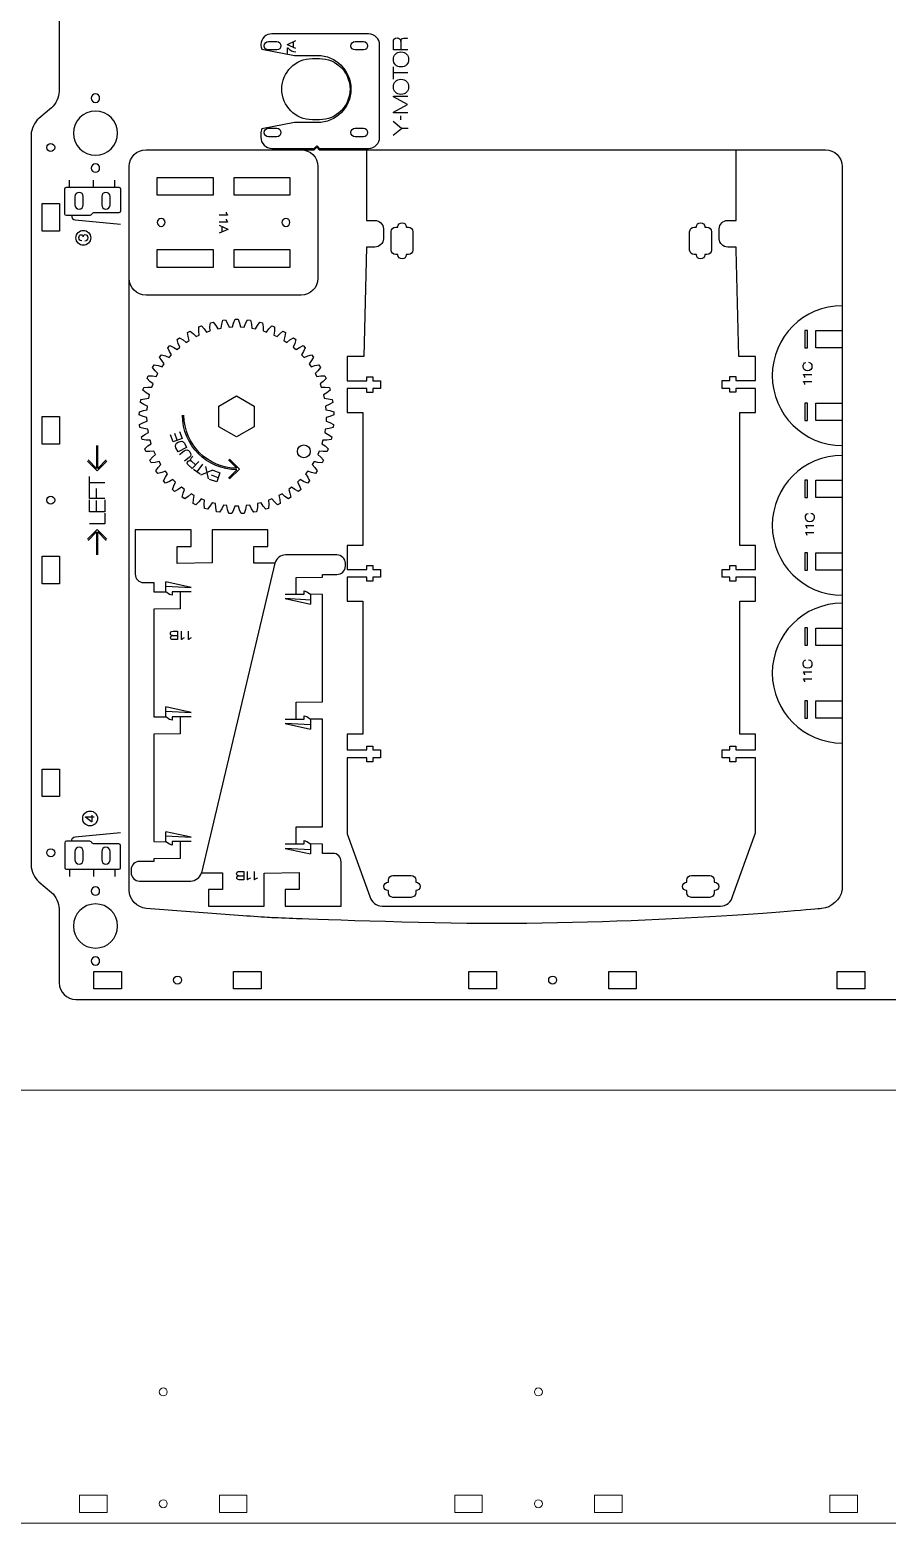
# Model space of a CAD drawing. Header units: millimetres. Extents: x 28 to 1172, y 29 to 868.
# Drawn here: x 400.8 to 646.1, y 29.5 to 456.6 of the extents above; entities that cross this region are included whole.
import ezdxf

# ---------------------------------------------------------------- set-up
doc = ezdxf.new("R2010")
doc.units = ezdxf.units.MM
doc.layers.add('Layer_1', color=7, linetype='CONTINUOUS', true_color=0xffffff)
doc.layers.add('New Right hand side', color=1, linetype='CONTINUOUS', lineweight=0, true_color=0xff0000)

msp = doc.modelspace()

# ---------------------------------------------------------------- linework, layer by layer
at = {"layer": 'Layer_1', "color": 1, "true_color": 0xff0000}
for points in [[(409.2, 460.16), (409.2, 439), (409.2, 439)], [(469.08, 453.28), (471.48, 453.28), (471.48, 453.28)], [(493.88, 453.28), (496.28, 453.28), (496.28, 453.28)], [(471.48, 450.88), (469.08, 450.88)], [(496.28, 450.88), (493.88, 450.88)], [(481.68, 448.44), (483.68, 448.44), (483.68, 448.44)], [(420.8, 437.1), (420.8, 437.1)], [(407.04, 434.36), (403.36, 431.28)], [(469.08, 428.48), (471.48, 428.48), (471.48, 428.48)], [(483.68, 430.92), (481.68, 430.92)], [(493.88, 428.48), (496.28, 428.48), (496.28, 428.48)], [(401.2, 426.64), (401.2, 217.6)], [(406.81, 424.13), (406.81, 424.13)], [(425.92, 427.1), (425.92, 427.1)], [(471.48, 426.08), (469.08, 426.08)], [(482.21, 422.36), (482.91, 423.07), (483.62, 422.36)], [(496.28, 426.08), (493.88, 426.08)], [(434.06, 422.36), (482.21, 422.36)], [(483.62, 422.36), (628.46, 422.36)], [(497.17, 422.38), (497.17, 402.11), (499.57, 402.11)], [(600.5, 402.11), (602.91, 402.11), (602.91, 422.38)], [(420.8, 417.1), (420.8, 417.1)], [(429.26, 210.52), (429.26, 417.56)], [(437.26, 409.32), (437.26, 414.44), (453.26, 414.44), (453.26, 409.32), (437.26, 409.32), (437.26, 409.32)], [(459.25, 409.32), (459.25, 414.44), (475.25, 414.44), (475.25, 409.32), (459.25, 409.32), (459.25, 409.32)], [(483.25, 417.56), (483.25, 385.57)], [(633.26, 417.56), (633.26, 210.52), (633.21, 210.46)], [(404.34, 399.05), (404.34, 406.93), (409.29, 406.93), (409.29, 399.05), (404.34, 399.05)], [(413.72, 408.95), (413.72, 406.55)], [(416.12, 406.55), (416.12, 408.95), (416.12, 408.95)], [(421.4, 408.95), (421.4, 406.55)], [(423.8, 406.55), (423.8, 408.95), (423.8, 408.95)], [(438.4, 402.7), (438.4, 402.7)], [(474.11, 402.7), (474.11, 402.7)], [(501.97, 399.71), (501.97, 396.91)], [(504.2, 393.65), (504.2, 398.91)], [(505.5, 400.2), (506.09, 400.2), (506.12, 400.27)], [(508.52, 400.27), (508.56, 400.2), (509.15, 400.2)], [(510.44, 398.91), (510.44, 393.65)], [(589.62, 393.66), (589.62, 398.91)], [(590.92, 400.21), (591.51, 400.21), (591.54, 400.27)], [(593.94, 400.27), (593.98, 400.21), (593.98, 400.21)], [(593.98, 400.21), (594.57, 400.21)], [(595.86, 398.91), (595.86, 393.66)], [(598.1, 396.91), (598.1, 399.71)], [(437.26, 388.69), (437.26, 393.81), (453.26, 393.81), (453.26, 388.69), (437.26, 388.69), (437.26, 388.69)], [(459.25, 388.69), (459.25, 393.81), (475.25, 393.81), (475.25, 388.69), (459.25, 388.69), (459.25, 388.69)], [(499.57, 394.51), (497.17, 394.51), (496.37, 363.19), (491.65, 363.19), (491.65, 356.29), (497.22, 356.29), (497.22, 357.41), (498.98, 357.41), (498.98, 356.29), (501.17, 356.29), (501.17, 354.05), (498.98, 354.05), (498.98, 352.93), (497.22, 352.93), (497.22, 354.05), (491.65, 354.05), (491.65, 347.19), (496.13, 347.19), (496.13, 309.18), (491.65, 309.18), (491.65, 302.3), (497.22, 302.3), (497.22, 303.42), (498.98, 303.42), (498.98, 302.3), (501.17, 302.3), (501.17, 300.06), (498.98, 300.06), (498.98, 298.94), (497.22, 298.94), (497.22, 300.06), (491.65, 300.06), (491.65, 293.18), (496.13, 293.18), (496.13, 255.17), (491.65, 255.17), (491.65, 250.67), (497.22, 250.67), (497.22, 251.79), (498.98, 251.79), (498.98, 250.67), (501.17, 250.67), (501.17, 248.43), (498.98, 248.43), (498.98, 247.31), (497.22, 247.31), (497.22, 248.43), (491.65, 248.43), (491.65, 226.63), (498.15, 208.72)], [(601.92, 208.72), (608.43, 226.94), (608.43, 248.43), (602.86, 248.43), (602.86, 247.31), (601.1, 247.31), (601.1, 248.43), (598.9, 248.43), (598.9, 250.67), (601.1, 250.67), (601.1, 251.79), (602.86, 251.79), (602.86, 250.67), (608.43, 250.67), (608.43, 255.17), (603.95, 255.17), (603.95, 293.18), (608.43, 293.18), (608.43, 300.06), (602.86, 300.06), (602.86, 298.94), (601.1, 298.94), (601.1, 300.06), (598.9, 300.06), (598.9, 302.3), (601.1, 302.3), (601.1, 303.42), (602.86, 303.42), (602.86, 302.3), (608.43, 302.3), (608.43, 309.18), (603.95, 309.18), (603.95, 347.19), (608.43, 347.19), (608.43, 354.08), (602.86, 354.08), (602.86, 352.96), (601.1, 352.96), (601.1, 354.08), (598.9, 354.08), (598.9, 356.32), (601.1, 356.32), (601.1, 357.44), (602.86, 357.44), (602.86, 356.32), (608.43, 356.32), (608.43, 363.19), (603.71, 363.19), (602.91, 393.71), (602.91, 394.51), (600.5, 394.51)], [(506.09, 392.36), (505.5, 392.36)], [(506.12, 392.3), (506.09, 392.36), (506.09, 392.36)], [(509.15, 392.36), (508.56, 392.36), (508.52, 392.3)], [(591.54, 392.3), (591.51, 392.37), (590.92, 392.37)], [(594.57, 392.37), (593.98, 392.37), (593.94, 392.3)], [(478.45, 380.77), (434.06, 380.77)], [(464.37, 371.29), (465.37, 371.1), (465.92, 372.1), (466.62, 373.05), (467.44, 372.84), (467.58, 371.66), (467.56, 370.52), (468.53, 370.2), (469.2, 371.12), (470.02, 371.98), (470.8, 371.66), (470.79, 370.48), (470.63, 369.35), (471.55, 368.91), (472.34, 369.73), (473.25, 370.48), (473.99, 370.07), (473.83, 368.89), (473.53, 367.8), (474.38, 367.24), (475.26, 367.96), (476.27, 368.58), (476.95, 368.08), (476.64, 366.93), (476.2, 365.89), (476.98, 365.22), (477.94, 365.82), (479.02, 366.31), (479.63, 365.72), (479.17, 364.63), (478.6, 363.65), (479.29, 362.89), (480.33, 363.36), (481.46, 363.71), (481.98, 363.05), (481.39, 362.02), (480.7, 361.12), (481.29, 360.28), (482.37, 360.62), (483.54, 360.82), (483.98, 360.09), (483.26, 359.15), (482.46, 358.35), (482.94, 357.44), (484.06, 357.63), (485.24, 357.68), (485.58, 356.91), (484.75, 356.07), (483.85, 355.37), (484.21, 354.41), (485.34, 354.46), (486.52, 354.36), (486.76, 353.54), (485.83, 352.82), (484.85, 352.24), (485.08, 351.24), (486.21, 351.14), (487.37, 350.89), (487.5, 350.06), (486.48, 349.45), (485.44, 349), (485.54, 347.99), (486.65, 347.75), (487.76, 347.35), (487.79, 346.5), (486.7, 346.04), (485.61, 345.72), (485.58, 344.7), (486.65, 344.32), (487.7, 343.78), (487.62, 342.94), (486.48, 342.62), (485.36, 342.45), (485.2, 341.44), (486.21, 340.92), (487.19, 340.26), (487, 339.43), (485.83, 339.25), (484.69, 339.23), (484.4, 338.25), (485.34, 337.61), (486.22, 336.82), (485.93, 336.03), (484.75, 336), (483.62, 336.13), (483.21, 335.19), (484.06, 334.44), (484.83, 333.54), (484.44, 332.79), (483.26, 332.92), (482.16, 333.18), (481.63, 332.31), (482.37, 331.45), (483.03, 330.47), (482.55, 329.77), (481.39, 330.05), (480.33, 330.45), (479.69, 329.65), (480.33, 328.71), (480.85, 327.64), (480.28, 327.02), (479.17, 327.44), (478.17, 327.98), (477.44, 327.26), (477.94, 326.25), (478.33, 325.13), (477.68, 324.58), (476.64, 325.14), (475.71, 325.8), (474.89, 325.18), (475.26, 324.11), (475.5, 322.95), (474.79, 322.49), (473.83, 323.18), (473, 323.95), (472.11, 323.45), (472.34, 322.33), (472.42, 321.15), (471.66, 320.79), (470.79, 321.59), (470.07, 322.47), (469.12, 322.08), (469.2, 320.95), (469.14, 319.77), (468.34, 319.5), (467.58, 320.41), (466.97, 321.37), (465.98, 321.11), (465.92, 319.97), (465.7, 318.81), (464.87, 318.65), (464.24, 319.65), (463.76, 320.68), (462.74, 320.54), (462.54, 319.43), (462.18, 318.3), (461.33, 318.25), (460.83, 319.32), (460.48, 320.4), (459.46, 320.4), (459.11, 319.32), (458.61, 318.25), (457.77, 318.3), (457.4, 319.43), (457.2, 320.54), (456.19, 320.68), (455.71, 319.65), (455.07, 318.65), (454.24, 318.81), (454.02, 319.97), (453.96, 321.11), (452.97, 321.37), (452.37, 320.41), (451.61, 319.5), (450.8, 319.77), (450.74, 320.95), (450.83, 322.08), (449.88, 322.47), (449.15, 321.59), (448.28, 320.79), (447.52, 321.15), (447.61, 322.33), (447.84, 323.45), (446.95, 323.95), (446.11, 323.18), (445.15, 322.49), (444.44, 322.95), (444.68, 324.11), (445.05, 325.18), (444.23, 325.8), (443.3, 325.14), (442.26, 324.58), (441.62, 325.13), (442, 326.25), (442.5, 327.26), (441.77, 327.98), (440.77, 327.44), (439.66, 327.02), (439.09, 327.64), (439.62, 328.71), (440.25, 329.65), (439.61, 330.45), (438.55, 330.05), (437.4, 329.77), (436.91, 330.47), (437.57, 331.45), (438.31, 332.31), (437.78, 333.18), (436.68, 332.92), (435.5, 332.79), (435.11, 333.54), (435.89, 334.44), (436.74, 335.19), (436.32, 336.13), (435.19, 336), (434.01, 336.03), (433.72, 336.82), (434.6, 337.61), (435.54, 338.25), (435.25, 339.23), (434.11, 339.25), (432.94, 339.43), (432.76, 340.26), (433.73, 340.92), (434.75, 341.44), (434.58, 342.45), (433.46, 342.62), (432.32, 342.94), (432.24, 343.78), (433.3, 344.32), (434.37, 344.7), (434.33, 345.72), (433.24, 346.04), (432.15, 346.5), (432.18, 347.35), (433.3, 347.75), (434.41, 347.99), (434.5, 349), (433.46, 349.45), (432.44, 350.06), (432.58, 350.89), (433.73, 351.14), (434.86, 351.24), (435.09, 352.24), (434.11, 352.82), (433.18, 353.54), (433.42, 354.36), (434.6, 354.46), (435.74, 354.41), (436.09, 355.37), (435.19, 356.07), (434.36, 356.91), (434.7, 357.68), (435.89, 357.63), (437.01, 357.44), (437.48, 358.35), (436.68, 359.15), (435.96, 360.09), (436.4, 360.82), (437.57, 360.62), (438.65, 360.28), (439.24, 361.12), (438.55, 362.02), (437.96, 363.05), (438.48, 363.71), (439.62, 363.36), (440.65, 362.89), (441.34, 363.65), (440.77, 364.63), (440.31, 365.72), (440.92, 366.31), (442, 365.82), (442.96, 365.22), (443.74, 365.89), (443.3, 366.93), (442.99, 368.08), (443.67, 368.58), (444.68, 367.96), (445.56, 367.24), (446.42, 367.8), (446.11, 368.89), (445.95, 370.07), (446.69, 370.48), (447.61, 369.73), (448.39, 368.91), (449.31, 369.35), (449.15, 370.48), (449.14, 371.66), (449.92, 371.98), (450.74, 371.12), (451.41, 370.2), (452.38, 370.52), (452.37, 371.66), (452.51, 372.84), (453.32, 373.05), (454.02, 372.1), (454.57, 371.1), (455.57, 371.29), (455.71, 372.42), (456, 373.57), (456.83, 373.68), (457.4, 372.64), (457.82, 371.58), (458.84, 371.65), (459.11, 372.75), (459.55, 373.85), (460.39, 373.85), (460.83, 372.75), (461.1, 371.65), (462.12, 371.58), (462.54, 372.64), (463.11, 373.68), (463.95, 373.57), (464.24, 372.42), (464.37, 371.29)], [(623.36, 365.68), (623.36, 370.64), (622.56, 370.64), (622.56, 365.68), (623.36, 365.68), (623.36, 365.68)], [(633.27, 365.66), (625.76, 365.66), (625.76, 370.62), (633.27, 370.62)], [(465.05, 343.12), (459.97, 340.18), (454.89, 343.12), (454.89, 348.98), (459.97, 351.91), (465.05, 348.98), (465.05, 343.12), (465.05, 343.12)], [(404.33, 338.17), (404.33, 346.05), (409.29, 346.05), (409.29, 338.17), (404.33, 338.17), (404.33, 338.17)], [(623.36, 344.86), (623.36, 349.82), (622.56, 349.82), (622.56, 344.86), (623.36, 344.86), (623.36, 344.86)], [(633.27, 344.86), (625.76, 344.86), (625.76, 349.82), (633.27, 349.82)], [(479.22, 337.91), (479.22, 337.91)], [(623.36, 322.87), (623.36, 327.83), (622.56, 327.83), (622.56, 322.87), (623.36, 322.87), (623.36, 322.87)], [(633.27, 322.85), (625.76, 322.85), (625.76, 327.81), (633.27, 327.81)], [(406.81, 323.25), (406.81, 323.25)], [(470.95, 304.13), (464.96, 304.13), (464.96, 308.85), (468.96, 308.85), (468.96, 313.65), (452.96, 313.65), (452.96, 304.21), (442.97, 303.97), (442.97, 308.85), (446.97, 308.85), (446.97, 313.65), (430.97, 313.65), (430.97, 300.93)], [(404.33, 298.17), (404.33, 306.05), (409.29, 306.05), (409.29, 298.17), (404.33, 298.17), (404.33, 298.17)], [(470.95, 304.13), (449.92, 215.49), (455.91, 215.49), (455.91, 210.77), (451.91, 210.77), (451.91, 205.97), (467.91, 205.97), (467.91, 215.41), (477.9, 215.65), (477.9, 210.77), (473.9, 210.77), (473.9, 205.97), (489.9, 205.97), (489.9, 218.69)], [(476.78, 306.45), (473.99, 306.45)], [(482.14, 306.45), (481.58, 306.45)], [(488.7, 306.45), (488.14, 306.45)], [(491.1, 303.25), (491.1, 304.05)], [(623.36, 302.05), (623.36, 307.01), (622.56, 307.01), (622.56, 302.05), (623.36, 302.05), (623.36, 302.05)], [(633.27, 302.05), (625.76, 302.05), (625.76, 307.01), (633.27, 307.01)], [(477.03, 295.22), (477.03, 300.02), (484.54, 300.1), (484.54, 300.85), (488.7, 300.85)], [(433.37, 298.53), (436.34, 298.53), (436.34, 295.88), (439.77, 295.85)], [(443.85, 295.8), (443.85, 291), (436.34, 290.92), (436.34, 260.18), (439.77, 260.13)], [(439.77, 297.5), (439.77, 298.71)], [(447, 295.85), (441.53, 295.85), (441.53, 294.89), (440.82, 295.12), (439.77, 295.85), (439.77, 297.5), (447, 297.1), (439.77, 298.71)], [(473.88, 295.2), (479.35, 295.2), (479.35, 296.16), (480.06, 295.93), (481.11, 295.2), (481.11, 293.55), (473.88, 293.95), (481.11, 292.34)], [(477.03, 259.52), (477.03, 264.32), (484.54, 264.4), (484.54, 295.14), (481.11, 295.2)], [(481.11, 293.55), (481.11, 292.34)], [(623.36, 280.59), (623.36, 285.55), (622.56, 285.55), (622.56, 280.59), (623.36, 280.59), (623.36, 280.59)], [(633.27, 280.56), (625.76, 280.56), (625.76, 285.52), (633.27, 285.52)], [(439.77, 261.77), (439.77, 262.98)], [(447, 260.13), (441.53, 260.13), (441.53, 259.17), (440.82, 259.39), (439.77, 260.13), (439.77, 261.77), (447, 261.37), (439.77, 262.98)], [(623.36, 259.76), (623.36, 264.72), (622.56, 264.72), (622.56, 259.76), (623.36, 259.76), (623.36, 259.76)], [(633.27, 259.76), (625.76, 259.76), (625.76, 264.72), (633.27, 264.72)], [(443.85, 260.1), (443.85, 255.3), (436.34, 255.22), (436.34, 224.48), (439.77, 224.42)], [(473.88, 259.5), (479.35, 259.5), (479.35, 260.46), (480.06, 260.23), (481.11, 259.5), (481.11, 257.85), (473.88, 258.25), (481.11, 256.64)], [(477.03, 223.83), (477.03, 228.63), (484.54, 228.71), (484.54, 259.44), (481.11, 259.5)], [(481.11, 257.85), (481.11, 256.64)], [(404.34, 237.31), (404.34, 245.19), (409.29, 245.19), (409.29, 237.31), (404.34, 237.31)], [(439.77, 226.07), (439.77, 227.28)], [(447, 224.43), (441.53, 224.43), (441.53, 223.46), (440.82, 223.69), (439.77, 224.42), (439.77, 226.07), (447, 225.67), (439.77, 227.28)], [(406.82, 222.39), (406.82, 222.39)], [(443.85, 224.41), (443.85, 219.6), (436.34, 219.52), (436.34, 218.77), (432.17, 218.77)], [(473.88, 223.77), (479.35, 223.77), (479.35, 224.73), (480.06, 224.5), (481.11, 223.77), (481.11, 222.12), (473.88, 222.52), (481.11, 220.91)], [(487.5, 221.09), (484.54, 221.09), (484.54, 223.75), (481.11, 223.77)], [(481.11, 222.12), (481.11, 220.91)], [(413.72, 221.61), (413.72, 219.21)], [(416.12, 219.21), (416.12, 221.61), (416.12, 221.61)], [(421.4, 221.61), (421.4, 219.21)], [(423.8, 219.21), (423.8, 221.61), (423.8, 221.61)], [(429.77, 216.37), (429.77, 215.57)], [(504.7, 214.74), (509.95, 214.74)], [(590.12, 214.74), (595.37, 214.74)], [(403.36, 212.97), (407.04, 209.89)], [(420.8, 210.3), (420.8, 210.3)], [(432.17, 213.17), (432.74, 213.17)], [(438.74, 213.17), (439.3, 213.17)], [(444.1, 213.17), (446.89, 213.17)], [(503.34, 212.82), (503.41, 212.86), (503.41, 213.45)], [(503.41, 209.8), (503.41, 210.39), (503.34, 210.42)], [(511.25, 213.45), (511.25, 212.86), (511.31, 212.82)], [(511.31, 210.42), (511.25, 210.39), (511.25, 210.39)], [(511.25, 210.39), (511.25, 209.8)], [(588.76, 212.82), (588.83, 212.86), (588.83, 213.45)], [(588.83, 209.8), (588.83, 210.39), (588.76, 210.42)], [(596.67, 213.45), (596.67, 212.86), (596.73, 212.82)], [(596.73, 210.42), (596.67, 210.39), (596.67, 210.39)], [(596.67, 210.39), (596.67, 209.8)], [(409.2, 205.25), (409.2, 184.09)], [(461.74, 203.24), (434.14, 205.29)], [(501.59, 205.97), (598.49, 205.97)], [(509.95, 208.5), (504.7, 208.5)], [(595.37, 208.5), (590.12, 208.5)], [(425.92, 200.3), (425.92, 200.3)], [(420.8, 190.3), (420.8, 190.3)], [(419.14, 182.35), (419.14, 187.31), (427.02, 187.31), (427.02, 182.35), (419.14, 182.35), (419.14, 182.35)], [(443.08, 185.97), (443.08, 185.97)], [(459.14, 182.35), (459.14, 187.31), (467.02, 187.31), (467.02, 182.35), (459.14, 182.35), (459.14, 182.35)], [(526.48, 182.35), (526.48, 187.31), (534.36, 187.31), (534.36, 182.35), (526.48, 182.35), (526.48, 182.35)], [(550.42, 185.97), (550.42, 185.97)], [(566.48, 182.35), (566.48, 187.31), (574.36, 187.31), (574.36, 182.35), (566.48, 182.35), (566.48, 182.35)], [(631.86, 182.35), (631.86, 187.31), (639.74, 187.31), (639.74, 182.35), (631.86, 182.35), (631.86, 182.35)], [(414, 179.29), (706.82, 179.29)]]:
    msp.add_lwpolyline(points, dxfattribs=at)
at = {"layer": 'Layer_1', "color": 5, "true_color": 0x0000ff}
for points in [[(497.7, 455.51), (470.1, 455.51)], [(476.94, 451.28), (474.53, 452.39), (474.53, 452.48), (476.94, 453.59)], [(476.14, 453.22), (476.14, 451.64)], [(509.02, 450.88), (504.85, 450.88), (504.85, 453.17)], [(506.98, 453.33), (506.99, 453.33)], [(506.99, 453.33), (507, 450.88)], [(467.23, 451.1), (476.53, 449.31), (483.1, 449.31)], [(474.52, 449.85), (474.52, 451.53), (474.6, 451.53)], [(500.9, 425.91), (500.9, 452.31)], [(504.85, 448.18), (504.85, 448.18)], [(504.85, 442.49), (504.85, 446.09)], [(509.02, 444.3), (504.85, 444.3)], [(504.85, 440.33), (504.85, 440.33)], [(509.02, 432.89), (504.85, 432.89), (504.85, 433.08), (508.9, 435.27), (508.9, 435.28), (504.85, 437.46), (504.85, 437.65), (509.02, 437.65)], [(507.02, 430.92), (507.02, 432.04)], [(483.1, 430.11), (476.52, 430.11), (467.23, 428.33)], [(504.75, 426.51), (507.14, 428.45), (504.75, 430.39)], [(509.11, 428.45), (507.14, 428.45)], [(466.9, 426.92), (466.9, 425.91)], [(470.1, 422.71), (482.21, 422.71), (482.91, 423.42), (483.62, 422.71), (497.7, 422.71), (497.7, 422.71)], [(410.83, 403.98), (410.83, 411.14)], [(411.28, 411.6), (426.32, 411.6)], [(412.19, 411.6), (412.19, 413.68)], [(419.03, 411.6), (419.03, 413.68)], [(425.17, 411.6), (425.17, 413.68)], [(426.77, 411.14), (426.77, 404.77), (426.77, 404.77)], [(417.82, 403.53), (411.28, 403.53)], [(413.82, 402.31), (426.77, 401.09)], [(418.56, 403.94), (418.53, 403.9)], [(426.32, 404.32), (419.27, 404.32)], [(457.4, 403.75), (457.4, 403.67), (455.02, 403.67)], [(457.4, 401.75), (457.4, 401.67), (455.02, 401.67)], [(416.04, 397.45), (416.05, 397.45)], [(416.12, 399.27), (416.12, 399.27)], [(455.04, 400.77), (457.46, 399.66), (457.46, 399.57), (455.04, 398.46)], [(455.84, 398.83), (455.84, 400.41)], [(622.17, 357.98), (622.17, 358.06), (624.55, 358.06)], [(622.17, 355.98), (622.17, 356.06), (624.55, 356.06)], [(443.66, 341.77), (444.4, 339.75), (441.82, 338.81), (441.09, 340.81)], [(419.88, 337.75), (419.88, 331.21), (417.48, 333.61)], [(422.68, 333.6), (420.28, 331.21), (420.28, 337.75)], [(443.02, 339.25), (442.32, 341.17)], [(445.04, 338.38), (445.68, 337.2), (443.27, 335.89), (443.27, 335.89)], [(422.87, 333.3), (420.08, 330.52), (417.3, 333.3)], [(443.27, 335.89), (442.63, 337.07)], [(443.61, 335.17), (444.99, 336.23)], [(446.44, 334.34), (445.06, 333.28)], [(447.04, 333.27), (447.05, 333.27), (448.23, 332.19)], [(457.69, 333.62), (460.08, 331.22)], [(457.99, 333.81), (460.77, 331.02), (457.99, 328.24)], [(417.91, 325.16), (417.91, 328.92)], [(449.13, 333.17), (447.28, 331.15), (446.17, 332.17)], [(449.57, 329.5), (447.66, 330.9)], [(450.23, 332.41), (448.61, 330.2)], [(449.75, 329.32), (451.48, 330.02)], [(451.05, 331.73), (451.48, 330.02)], [(453.17, 330.65), (451.48, 330.02), (451.89, 328.23)], [(453.18, 330.65), (455.2, 329.92), (454.28, 327.34), (452.27, 328.06)], [(454.71, 328.54), (452.79, 329.23)], [(457.68, 328.42), (460.08, 330.82)], [(422.26, 327.05), (417.91, 327.05)], [(422.26, 322.58), (417.91, 322.58), (417.91, 325.64)], [(419.93, 322.58), (419.93, 325.46)], [(422.26, 322.2), (422.26, 318.77), (417.91, 318.77), (417.91, 322.16)], [(419.93, 318.77), (419.93, 322.02)], [(422.26, 318.35), (422.26, 315.3), (417.91, 315.3)], [(417.3, 310.91), (420.08, 313.7), (422.87, 310.91)], [(417.49, 310.62), (419.88, 313.01), (419.88, 306.47)], [(420.28, 306.47), (420.28, 313.01), (422.68, 310.61)], [(622.82, 314.79), (622.82, 314.87), (625.2, 314.87)], [(622.82, 312.79), (622.82, 312.87), (625.2, 312.87)], [(441.64, 283.38), (443.07, 283.38)], [(441.64, 283.38), (441.64, 283.38)], [(443.07, 282.23), (441.76, 282.23)], [(441.84, 284.65), (443.07, 284.65), (443.07, 282.23), (443.07, 282.23)], [(444.27, 282.25), (444.18, 282.25), (444.18, 284.63)], [(446.27, 282.25), (446.18, 282.25), (446.18, 284.63)], [(622.17, 272.88), (622.17, 272.97), (624.55, 272.97)], [(622.17, 270.88), (622.17, 270.97), (624.55, 270.97)], [(418.55, 231.52), (418.55, 230.11), (418.46, 230.11), (416.79, 231.43), (416.79, 231.52), (418.55, 231.52)], [(418.07, 233.18), (418.07, 233.18)], [(418.55, 232.01), (418.55, 231.52), (419.18, 231.52)], [(413.82, 225.8), (426.77, 227.03)], [(410.83, 224.13), (410.83, 216.97)], [(417.82, 224.58), (411.28, 224.58)], [(418.56, 224.17), (418.53, 224.21)], [(426.32, 223.8), (419.27, 223.8)], [(426.77, 216.97), (426.77, 223.34), (426.77, 223.34)], [(411.28, 216.52), (426.32, 216.52)], [(412.19, 216.52), (412.19, 214.43)], [(419.03, 216.52), (419.03, 214.43)], [(425.17, 216.52), (425.17, 214.43)], [(460.58, 214.68), (462.01, 214.67)], [(460.58, 214.67), (460.58, 214.68)], [(460.78, 215.94), (462.01, 215.94), (462.01, 213.53), (462.01, 213.53)], [(463.2, 213.54), (463.12, 213.54), (463.12, 215.93)], [(465.21, 213.54), (465.12, 213.54), (465.12, 215.93)], [(462.01, 213.53), (460.7, 213.53)]]:
    msp.add_lwpolyline(points, dxfattribs=at)
for points in [[(470.1, 455.51), (468.37, 455.51), (466.96, 454.14), (466.9, 452.42)], [(500.9, 452.31), (500.9, 454.08), (499.47, 455.51), (497.7, 455.51)], [(504.85, 453.17), (504.85, 454.01), (505.24, 454.33), (505.98, 454.33)], [(505.98, 454.33), (506.38, 454.33), (506.94, 454.06), (506.98, 453.33)], [(506.99, 453.33), (506.99, 453.97), (507.29, 454.25), (507.86, 454.25)], [(507.86, 454.25), (508.02, 454.25), (508.85, 454.26), (509.02, 454.34)], [(466.9, 452.42), (466.92, 451.94), (467.03, 451.5), (467.23, 451.1)], [(474.6, 451.53), (475.29, 450.76), (476.08, 450.39), (476.9, 450.36)], [(483.1, 449.31), (488.4, 449.31), (492.7, 445.01), (492.7, 439.71)], [(504.85, 448.18), (504.85, 449.37), (505.65, 450.34), (507.02, 450.34)], [(507.02, 450.34), (508.4, 450.34), (509.2, 449.37), (509.2, 448.18)], [(507.02, 446.02), (505.65, 446.02), (504.85, 446.99), (504.85, 448.18)], [(509.2, 448.18), (509.2, 446.99), (508.4, 446.02), (507.02, 446.02)], [(504.85, 440.33), (504.85, 441.52), (505.65, 442.49), (507.02, 442.49)], [(507.02, 438.17), (505.65, 438.17), (504.85, 439.14), (504.85, 440.33)], [(507.02, 442.49), (508.4, 442.49), (509.2, 441.52), (509.2, 440.33)], [(509.2, 440.33), (509.2, 439.14), (508.4, 438.17), (507.02, 438.17)], [(492.7, 439.71), (492.7, 434.41), (488.4, 430.11), (483.1, 430.11)], [(467.23, 428.33), (467.02, 427.9), (466.9, 427.42), (466.9, 426.92)], [(466.9, 425.91), (466.9, 424.14), (468.33, 422.71), (470.1, 422.71)], [(497.7, 422.71), (499.47, 422.71), (500.9, 424.15), (500.9, 425.91)], [(410.83, 411.14), (410.83, 411.39), (411.03, 411.6), (411.28, 411.6)], [(426.32, 411.6), (426.57, 411.6), (426.77, 411.39), (426.77, 411.14)], [(411.28, 403.53), (411.03, 403.53), (410.83, 403.73), (410.83, 403.98)], [(412.79, 403.5), (412.73, 402.87), (413.19, 402.37), (413.82, 402.31)], [(418.53, 403.9), (418.39, 403.7), (418.07, 403.53), (417.82, 403.53)], [(419.27, 404.32), (419.02, 404.32), (418.7, 404.15), (418.56, 403.94)], [(426.77, 404.77), (426.77, 404.52), (426.57, 404.32), (426.32, 404.32)], [(456.95, 404.5), (457.04, 404.14), (457.24, 403.89), (457.4, 403.75)], [(456.95, 402.5), (457.04, 402.14), (457.24, 401.89), (457.4, 401.75)], [(414, 397.15), (414, 398.32), (414.95, 399.27), (416.12, 399.27)], [(414.88, 397.2), (414.88, 397.77), (415.14, 398.02), (415.5, 398.02)], [(415.5, 398.02), (415.74, 398.02), (415.99, 397.88), (416.04, 397.45)], [(416.05, 397.45), (416.1, 397.91), (416.36, 398.07), (416.68, 398.07)], [(416.12, 399.27), (417.3, 399.27), (418.25, 398.32), (418.25, 397.15)], [(416.68, 398.07), (416.95, 398.07), (417.37, 397.9), (417.37, 397.15)], [(416.12, 395.02), (414.95, 395.02), (414, 395.98), (414, 397.15)], [(415.68, 396.3), (415.19, 396.32), (414.88, 396.53), (414.88, 397.2)], [(418.25, 397.15), (418.25, 395.98), (417.3, 395.02), (416.12, 395.02)], [(416.58, 396.23), (416.56, 396.23), (416.54, 396.23), (416.51, 396.23)], [(417.37, 397.15), (417.37, 396.52), (417.06, 396.23), (416.58, 396.23)], [(622.1, 360.37), (622.1, 360.94), (622.33, 361.39), (622.85, 361.52)], [(623.36, 359.11), (622.56, 359.11), (622.1, 359.68), (622.1, 360.37)], [(624.62, 360.37), (624.62, 359.68), (624.16, 359.11), (623.36, 359.11)], [(623.65, 361.58), (624.3, 361.51), (624.62, 360.92), (624.62, 360.37)], [(622.62, 357.22), (622.53, 357.59), (622.33, 357.83), (622.17, 357.98)], [(622.62, 355.22), (622.53, 355.59), (622.33, 355.83), (622.17, 355.98)], [(460.08, 330.82), (451.49, 330.82), (444.49, 337.8), (444.49, 346.39)], [(460.08, 331.22), (451.73, 331.22), (444.93, 338.04), (444.93, 346.39)], [(442.63, 337.07), (442.27, 337.73), (442.57, 338.34), (443.29, 338.73)], [(443.29, 338.73), (444.01, 339.12), (444.68, 339.04), (445.04, 338.38)], [(444.99, 336.23), (445.55, 336.66), (446.07, 336.56), (446.56, 335.93)], [(446.17, 332.17), (445.77, 332.54), (445.79, 332.87), (446.12, 333.23)], [(446.12, 333.23), (446.3, 333.42), (446.67, 333.57), (447.04, 333.27)], [(446.56, 335.93), (447.04, 335.3), (447, 334.77), (446.44, 334.34)], [(447.05, 333.27), (446.74, 333.56), (446.74, 333.83), (446.99, 334.11)], [(446.99, 334.11), (447.06, 334.18), (447.42, 334.59), (447.46, 334.7)], [(622.75, 317.18), (622.75, 317.75), (622.98, 318.2), (623.5, 318.33)], [(624.01, 315.93), (623.21, 315.93), (622.75, 316.49), (622.75, 317.18)], [(625.27, 317.18), (625.27, 316.49), (624.81, 315.93), (624.01, 315.93)], [(624.3, 318.39), (624.95, 318.32), (625.27, 317.74), (625.27, 317.18)], [(623.27, 314.04), (623.18, 314.4), (622.98, 314.64), (622.82, 314.79)], [(623.27, 312.04), (623.18, 312.4), (622.98, 312.64), (622.82, 312.79)], [(441.03, 283.99), (441.03, 284.27), (441.21, 284.65), (441.84, 284.65)], [(441.64, 283.38), (441.33, 283.4), (441.03, 283.57), (441.03, 283.99)], [(441.11, 282.83), (441.11, 283.11), (441.36, 283.38), (441.64, 283.38)], [(441.76, 282.23), (441.37, 282.23), (441.11, 282.44), (441.11, 282.83)], [(445.02, 282.7), (444.65, 282.61), (444.41, 282.41), (444.27, 282.25)], [(447.02, 282.7), (446.65, 282.61), (446.41, 282.41), (446.27, 282.25)], [(622.1, 275.27), (622.1, 275.84), (622.33, 276.3), (622.85, 276.43)], [(623.36, 274.02), (622.56, 274.02), (622.1, 274.58), (622.1, 275.27)], [(624.62, 275.27), (624.62, 274.58), (624.16, 274.02), (623.36, 274.02)], [(623.65, 276.48), (624.3, 276.41), (624.62, 275.83), (624.62, 275.27)], [(622.62, 272.13), (622.53, 272.49), (622.33, 272.74), (622.17, 272.88)], [(622.62, 270.13), (622.53, 270.49), (622.33, 270.74), (622.17, 270.88)], [(415.94, 231.06), (415.94, 232.23), (416.89, 233.18), (418.07, 233.18)], [(418.07, 228.94), (416.89, 228.94), (415.94, 229.89), (415.94, 231.06)], [(418.07, 233.18), (419.24, 233.18), (420.19, 232.23), (420.19, 231.06)], [(420.19, 231.06), (420.19, 229.89), (419.24, 228.94), (418.07, 228.94)], [(411.28, 224.58), (411.03, 224.58), (410.83, 224.38), (410.83, 224.13)], [(412.79, 224.61), (412.73, 225.24), (413.19, 225.74), (413.82, 225.8)], [(418.53, 224.21), (418.39, 224.41), (418.07, 224.58), (417.82, 224.58)], [(419.27, 223.8), (419.02, 223.8), (418.7, 223.96), (418.56, 224.17)], [(426.77, 223.34), (426.77, 223.59), (426.57, 223.8), (426.32, 223.8)], [(410.83, 216.97), (410.83, 216.72), (411.03, 216.52), (411.28, 216.52)], [(426.32, 216.52), (426.57, 216.52), (426.77, 216.72), (426.77, 216.97)], [(459.97, 215.29), (459.97, 215.57), (460.15, 215.94), (460.78, 215.94)], [(460.58, 214.68), (460.27, 214.69), (459.97, 214.86), (459.97, 215.29)], [(460.05, 214.12), (460.05, 214.41), (460.3, 214.68), (460.58, 214.67)], [(460.7, 213.53), (460.31, 213.53), (460.05, 213.73), (460.05, 214.12)], [(463.96, 213.99), (463.59, 213.9), (463.35, 213.71), (463.2, 213.54)], [(465.96, 213.99), (465.59, 213.9), (465.35, 213.71), (465.21, 213.54)]]:
    msp.add_open_spline(points, degree=3, dxfattribs=at)
at = {"layer": 'Layer_1', "color": 1, "true_color": 0xff0000}
for points in [[(467.88, 452.08), (467.88, 452.75), (468.41, 453.28), (469.08, 453.28)], [(471.48, 453.28), (472.15, 453.28), (472.68, 452.75), (472.68, 452.08)], [(492.68, 452.08), (492.68, 452.75), (493.21, 453.28), (493.88, 453.28)], [(496.28, 453.28), (496.95, 453.28), (497.48, 452.75), (497.48, 452.08)], [(469.08, 450.88), (468.41, 450.88), (467.88, 451.42), (467.88, 452.08)], [(472.68, 452.08), (472.68, 451.42), (472.15, 450.88), (471.48, 450.88)], [(493.88, 450.88), (493.21, 450.88), (492.68, 451.42), (492.68, 452.08)], [(497.48, 452.08), (497.48, 451.42), (496.95, 450.88), (496.28, 450.88)], [(472.92, 439.68), (472.92, 444.52), (476.84, 448.44), (481.68, 448.44)], [(483.68, 448.44), (488.52, 448.44), (492.44, 444.52), (492.44, 439.68)], [(409.2, 439), (409.2, 437.44), (408.23, 435.36), (407.04, 434.36)], [(419.6, 438.3), (418.94, 438.3), (418.4, 437.76), (418.4, 437.1)], [(418.4, 437.1), (418.4, 436.43), (418.94, 435.9), (419.6, 435.9)], [(420.8, 437.1), (420.8, 437.76), (420.27, 438.3), (419.6, 438.3)], [(419.6, 435.9), (420.26, 435.9), (420.8, 436.43), (420.8, 437.1)], [(481.68, 430.92), (476.84, 430.92), (472.92, 434.84), (472.92, 439.68)], [(492.44, 439.68), (492.44, 434.84), (488.52, 430.92), (483.68, 430.92)], [(419.6, 433.42), (416.11, 433.42), (413.28, 430.59), (413.28, 427.1)], [(425.92, 427.1), (425.92, 430.59), (423.09, 433.42), (419.6, 433.42)], [(403.36, 431.28), (402.18, 430.28), (401.2, 428.2), (401.2, 426.64)], [(467.88, 427.28), (467.88, 427.95), (468.41, 428.48), (469.08, 428.48)], [(469.08, 426.08), (468.41, 426.08), (467.88, 426.62), (467.88, 427.28)], [(471.48, 428.48), (472.15, 428.48), (472.68, 427.95), (472.68, 427.28)], [(472.68, 427.28), (472.68, 426.62), (472.15, 426.08), (471.48, 426.08)], [(492.68, 427.28), (492.68, 427.95), (493.21, 428.48), (493.88, 428.48)], [(493.88, 426.08), (493.21, 426.08), (492.68, 426.62), (492.68, 427.28)], [(496.28, 428.48), (496.95, 428.48), (497.48, 427.95), (497.48, 427.28)], [(497.48, 427.28), (497.48, 426.62), (496.95, 426.08), (496.28, 426.08)], [(405.67, 422.99), (405.67, 423.62), (406.18, 424.13), (406.81, 424.13)], [(406.81, 421.85), (406.18, 421.85), (405.67, 422.36), (405.67, 422.99)], [(406.81, 424.13), (407.44, 424.13), (407.95, 423.62), (407.95, 422.99)], [(407.95, 422.99), (407.95, 422.36), (407.44, 421.85), (406.81, 421.85)], [(413.28, 427.1), (413.28, 423.6), (416.11, 420.78), (419.6, 420.78)], [(419.6, 420.78), (423.09, 420.78), (425.92, 423.6), (425.92, 427.1)], [(429.26, 417.56), (429.26, 420.21), (431.41, 422.36), (434.06, 422.36)], [(478.45, 422.36), (481.1, 422.36), (483.25, 420.22), (483.25, 417.56)], [(628.46, 422.36), (631.11, 422.36), (633.26, 420.21), (633.26, 417.56)], [(419.6, 418.3), (418.94, 418.3), (418.4, 417.76), (418.4, 417.1)], [(418.4, 417.1), (418.4, 416.43), (418.94, 415.9), (419.6, 415.9)], [(420.8, 417.1), (420.8, 417.76), (420.27, 418.3), (419.6, 418.3)], [(419.6, 415.9), (420.26, 415.9), (420.8, 416.43), (420.8, 417.1)], [(414.92, 410.15), (414.26, 410.15), (413.72, 409.62), (413.72, 408.95)], [(416.12, 408.95), (416.12, 409.62), (415.59, 410.15), (414.92, 410.15)], [(422.6, 410.15), (421.94, 410.15), (421.4, 409.62), (421.4, 408.95)], [(423.8, 408.95), (423.8, 409.62), (423.27, 410.15), (422.6, 410.15)], [(413.72, 406.55), (413.72, 405.89), (414.26, 405.35), (414.92, 405.35)], [(414.92, 405.35), (415.59, 405.35), (416.12, 405.89), (416.12, 406.55)], [(421.4, 406.55), (421.4, 405.89), (421.94, 405.35), (422.6, 405.35)], [(422.6, 405.35), (423.27, 405.35), (423.8, 405.89), (423.8, 406.55)], [(438.4, 402.7), (437.77, 402.7), (437.26, 402.19), (437.26, 401.56)], [(437.26, 401.56), (437.26, 400.94), (437.77, 400.42), (438.4, 400.42)], [(439.54, 401.56), (439.54, 402.19), (439.03, 402.7), (438.4, 402.7)], [(438.4, 400.42), (439.03, 400.42), (439.54, 400.94), (439.54, 401.56)], [(474.11, 402.7), (473.48, 402.7), (472.97, 402.19), (472.97, 401.56)], [(472.97, 401.56), (472.97, 400.94), (473.48, 400.42), (474.11, 400.42)], [(475.25, 401.56), (475.25, 402.19), (474.74, 402.7), (474.11, 402.7)], [(474.11, 400.42), (474.74, 400.42), (475.25, 400.94), (475.25, 401.56)], [(499.57, 402.11), (500.9, 402.11), (501.97, 401.03), (501.97, 399.71)], [(598.1, 399.71), (598.1, 401.03), (599.18, 402.11), (600.5, 402.11)], [(504.2, 398.91), (504.2, 399.62), (504.78, 400.2), (505.5, 400.2)], [(506.12, 400.27), (506.12, 400.93), (506.66, 401.47), (507.32, 401.47)], [(507.32, 401.47), (507.99, 401.47), (508.52, 400.93), (508.52, 400.27)], [(509.15, 400.2), (509.86, 400.2), (510.44, 399.62), (510.44, 398.91)], [(589.62, 398.91), (589.62, 399.63), (590.2, 400.21), (590.92, 400.21)], [(591.54, 400.27), (591.54, 400.93), (592.08, 401.47), (592.74, 401.47)], [(592.74, 401.47), (593.41, 401.47), (593.94, 400.93), (593.94, 400.27)], [(594.57, 400.21), (595.28, 400.21), (595.86, 399.63), (595.86, 398.91)], [(501.97, 396.91), (501.97, 395.58), (500.9, 394.51), (499.57, 394.51)], [(505.5, 392.36), (504.78, 392.36), (504.2, 392.94), (504.2, 393.65)], [(510.44, 393.65), (510.44, 392.94), (509.86, 392.36), (509.15, 392.36)], [(590.92, 392.37), (590.2, 392.37), (589.62, 392.95), (589.62, 393.66)], [(595.86, 393.66), (595.86, 392.95), (595.28, 392.37), (594.57, 392.37)], [(600.5, 394.51), (599.18, 394.51), (598.1, 395.58), (598.1, 396.91)], [(507.32, 391.1), (506.66, 391.1), (506.12, 391.64), (506.12, 392.3)], [(508.52, 392.3), (508.52, 391.64), (507.99, 391.1), (507.32, 391.1)], [(592.74, 391.1), (592.08, 391.1), (591.54, 391.64), (591.54, 392.3)], [(593.94, 392.3), (593.94, 391.64), (593.41, 391.1), (592.74, 391.1)], [(434.06, 380.77), (431.41, 380.77), (429.26, 382.92), (429.26, 385.57)], [(483.25, 385.57), (483.25, 382.92), (481.1, 380.77), (478.45, 380.77)], [(633.27, 377.74), (622.23, 377.74), (613.27, 368.78), (613.27, 357.74)], [(613.27, 357.74), (613.27, 346.69), (622.23, 337.74), (633.27, 337.74)], [(477.38, 336.07), (477.38, 337.09), (478.2, 337.91), (479.22, 337.91)], [(479.22, 337.91), (480.24, 337.91), (481.06, 337.09), (481.06, 336.07)], [(479.22, 334.23), (478.2, 334.23), (477.38, 335.05), (477.38, 336.07)], [(481.06, 336.07), (481.06, 335.05), (480.24, 334.23), (479.22, 334.23)], [(633.27, 334.93), (622.23, 334.93), (613.27, 325.97), (613.27, 314.93)], [(405.67, 322.11), (405.67, 322.74), (406.18, 323.25), (406.81, 323.25)], [(406.81, 320.97), (406.18, 320.97), (405.67, 321.48), (405.67, 322.11)], [(406.81, 323.25), (407.44, 323.25), (407.95, 322.74), (407.95, 322.11)], [(407.95, 322.11), (407.95, 321.48), (407.44, 320.97), (406.81, 320.97)], [(613.27, 314.93), (613.27, 303.88), (622.23, 294.93), (633.27, 294.93)], [(473.99, 306.45), (472.67, 306.45), (471.3, 305.41), (470.95, 304.13)], [(481.58, 306.45), (480.26, 306.45), (478.1, 306.45), (476.78, 306.45)], [(488.14, 306.45), (486.82, 306.45), (483.46, 306.45), (482.14, 306.45)], [(491.1, 304.05), (491.1, 305.37), (490.02, 306.45), (488.7, 306.45)], [(430.97, 300.93), (430.97, 299.61), (432.05, 298.53), (433.37, 298.53)], [(488.7, 300.85), (490.02, 300.85), (491.1, 301.93), (491.1, 303.25)], [(633.27, 292.64), (622.23, 292.64), (613.27, 283.69), (613.27, 272.64)], [(613.27, 272.64), (613.27, 261.6), (622.23, 252.64), (633.27, 252.64)], [(405.68, 221.25), (405.68, 221.88), (406.19, 222.39), (406.82, 222.39)], [(406.82, 222.39), (407.45, 222.39), (407.96, 221.88), (407.96, 221.25)], [(414.92, 222.81), (414.26, 222.81), (413.72, 222.27), (413.72, 221.61)], [(416.12, 221.61), (416.12, 222.27), (415.59, 222.81), (414.92, 222.81)], [(422.6, 222.81), (421.94, 222.81), (421.4, 222.27), (421.4, 221.61)], [(423.8, 221.61), (423.8, 222.27), (423.27, 222.81), (422.6, 222.81)], [(406.82, 220.11), (406.19, 220.11), (405.68, 220.62), (405.68, 221.25)], [(407.96, 221.25), (407.96, 220.62), (407.45, 220.11), (406.82, 220.11)], [(413.72, 219.21), (413.72, 218.54), (414.26, 218.01), (414.92, 218.01)], [(414.92, 218.01), (415.59, 218.01), (416.12, 218.54), (416.12, 219.21)], [(421.4, 219.21), (421.4, 218.54), (421.94, 218.01), (422.6, 218.01)], [(422.6, 218.01), (423.27, 218.01), (423.8, 218.54), (423.8, 219.21)], [(432.17, 218.77), (430.85, 218.77), (429.77, 217.69), (429.77, 216.37)], [(489.9, 218.69), (489.9, 220.01), (488.82, 221.09), (487.5, 221.09)], [(401.2, 217.6), (401.2, 216.05), (402.18, 213.96), (403.36, 212.97)], [(429.77, 215.57), (429.77, 214.25), (430.85, 213.17), (432.17, 213.17)], [(446.89, 213.17), (448.21, 213.17), (449.58, 214.22), (449.92, 215.49)], [(503.41, 213.45), (503.41, 214.16), (503.99, 214.74), (504.7, 214.74)], [(509.95, 214.74), (510.67, 214.74), (511.25, 214.16), (511.25, 213.45)], [(588.83, 213.45), (588.83, 214.16), (589.41, 214.74), (590.12, 214.74)], [(595.37, 214.74), (596.09, 214.74), (596.67, 214.16), (596.67, 213.45)], [(407.04, 209.89), (408.23, 208.89), (409.2, 206.8), (409.2, 205.25)], [(419.6, 211.5), (418.94, 211.5), (418.4, 210.96), (418.4, 210.3)], [(418.4, 210.3), (418.4, 209.63), (418.94, 209.1), (419.6, 209.1)], [(420.8, 210.3), (420.8, 210.96), (420.27, 211.5), (419.6, 211.5)], [(419.6, 209.1), (420.26, 209.1), (420.8, 209.63), (420.8, 210.3)], [(434.14, 205.29), (431.46, 205.53), (429.26, 207.88), (429.26, 210.52)], [(432.74, 213.17), (434.06, 213.17), (437.42, 213.17), (438.74, 213.17)], [(439.3, 213.17), (440.62, 213.17), (442.78, 213.17), (444.1, 213.17)], [(502.14, 211.62), (502.14, 212.29), (502.68, 212.82), (503.34, 212.82)], [(503.34, 210.42), (502.68, 210.42), (502.14, 210.96), (502.14, 211.62)], [(504.7, 208.5), (503.99, 208.5), (503.41, 209.08), (503.41, 209.8)], [(511.25, 209.8), (511.25, 209.08), (510.67, 208.5), (509.95, 208.5)], [(511.31, 212.82), (511.97, 212.82), (512.51, 212.29), (512.51, 211.62)], [(512.51, 211.62), (512.51, 210.96), (511.97, 210.42), (511.31, 210.42)], [(587.56, 211.62), (587.56, 212.29), (588.1, 212.82), (588.76, 212.82)], [(588.76, 210.42), (588.1, 210.42), (587.56, 210.96), (587.56, 211.62)], [(590.12, 208.5), (589.41, 208.5), (588.83, 209.08), (588.83, 209.8)], [(596.67, 209.8), (596.67, 209.08), (596.09, 208.5), (595.37, 208.5)], [(596.73, 212.82), (597.39, 212.82), (597.93, 212.29), (597.93, 211.62)], [(597.93, 211.62), (597.93, 210.96), (597.39, 210.42), (596.73, 210.42)], [(633.21, 210.46), (632.73, 207.87), (630.15, 205.53), (627.47, 205.28)], [(419.6, 206.62), (416.11, 206.62), (413.28, 203.79), (413.28, 200.3)], [(425.92, 200.3), (425.92, 203.79), (423.09, 206.62), (419.6, 206.62)], [(498.15, 208.72), (498.49, 207.21), (500.04, 205.97), (501.59, 205.97)], [(627.47, 205.28), (627.47, 205.28), (581.87, 201), (534.06, 201)], [(598.49, 205.97), (600.04, 205.97), (601.58, 207.21), (601.92, 208.72)], [(469.44, 202.72), (467.89, 202.81), (464.42, 203.04), (461.74, 203.24)], [(477.15, 202.39), (474.46, 202.49), (470.99, 202.64), (469.44, 202.72)], [(534.06, 201), (514.03, 201), (477.15, 202.39), (477.15, 202.39)], [(413.28, 200.3), (413.28, 196.81), (416.11, 193.98), (419.6, 193.98)], [(419.6, 193.98), (423.09, 193.98), (425.92, 196.81), (425.92, 200.3)], [(419.6, 191.5), (418.94, 191.5), (418.4, 190.96), (418.4, 190.3)], [(418.4, 190.3), (418.4, 189.63), (418.94, 189.1), (419.6, 189.1)], [(420.8, 190.3), (420.8, 190.96), (420.27, 191.5), (419.6, 191.5)], [(419.6, 189.1), (420.26, 189.1), (420.8, 189.63), (420.8, 190.3)], [(409.2, 184.09), (409.2, 181.45), (411.36, 179.29), (414, 179.29)], [(441.94, 184.83), (441.94, 185.46), (442.45, 185.97), (443.08, 185.97)], [(443.08, 183.69), (442.45, 183.69), (441.94, 184.2), (441.94, 184.83)], [(443.08, 185.97), (443.71, 185.97), (444.22, 185.46), (444.22, 184.83)], [(444.22, 184.83), (444.22, 184.2), (443.71, 183.69), (443.08, 183.69)], [(549.28, 184.83), (549.28, 185.46), (549.79, 185.97), (550.42, 185.97)], [(550.42, 183.69), (549.79, 183.69), (549.28, 184.2), (549.28, 184.83)], [(550.42, 185.97), (551.05, 185.97), (551.56, 185.46), (551.56, 184.83)], [(551.56, 184.83), (551.56, 184.2), (551.05, 183.69), (550.42, 183.69)]]:
    msp.add_open_spline(points, degree=3, dxfattribs=at)
at = {"layer": 'New Right hand side', "color": 1, "true_color": 0xff0000}
msp.add_line((41.3, 29.5), (1166.7, 29.5), dxfattribs=at)
for points in [[(148.98, 153.39), (999.83, 153.39)], [(440.13, 67.03), (440.13, 67.03)], [(547.47, 67.03), (547.47, 67.03)], [(422.93, 37.52), (422.93, 32.56), (415.05, 32.56), (415.05, 37.52), (422.93, 37.52), (422.93, 37.52)], [(462.93, 37.52), (462.93, 32.56), (455.05, 32.56), (455.05, 37.52), (462.93, 37.52), (462.93, 37.52)], [(530.27, 37.52), (530.27, 32.56), (522.39, 32.56), (522.39, 37.52), (530.27, 37.52), (530.27, 37.52)], [(570.27, 37.52), (570.27, 32.56), (562.39, 32.56), (562.39, 37.52), (570.27, 37.52), (570.27, 37.52)], [(637.61, 37.52), (637.61, 32.56), (629.73, 32.56), (629.73, 37.52), (637.61, 37.52), (637.61, 37.52)], [(438.99, 33.9), (438.99, 33.9)], [(546.33, 33.9), (546.33, 33.9)]]:
    msp.add_lwpolyline(points, dxfattribs=at)
for points in [[(437.85, 67.03), (437.85, 67.66), (438.36, 68.17), (438.99, 68.17)], [(438.99, 65.89), (438.36, 65.89), (437.85, 66.4), (437.85, 67.03)], [(438.99, 68.17), (439.62, 68.17), (440.13, 67.66), (440.13, 67.03)], [(440.13, 67.03), (440.13, 66.4), (439.62, 65.89), (438.99, 65.89)], [(545.19, 67.03), (545.19, 67.66), (545.7, 68.17), (546.33, 68.17)], [(546.33, 65.89), (545.7, 65.89), (545.19, 66.4), (545.19, 67.03)], [(546.33, 68.17), (546.96, 68.17), (547.47, 67.66), (547.47, 67.03)], [(547.47, 67.03), (547.47, 66.4), (546.96, 65.89), (546.33, 65.89)], [(437.85, 35.04), (437.85, 35.67), (438.36, 36.18), (438.99, 36.18)], [(438.99, 33.9), (438.36, 33.9), (437.85, 34.41), (437.85, 35.04)], [(438.99, 36.18), (439.62, 36.18), (440.13, 35.67), (440.13, 35.04)], [(440.13, 35.04), (440.13, 34.41), (439.62, 33.9), (438.99, 33.9)], [(545.19, 35.04), (545.19, 35.67), (545.7, 36.18), (546.33, 36.18)], [(546.33, 33.9), (545.7, 33.9), (545.19, 34.41), (545.19, 35.04)], [(546.33, 36.18), (546.96, 36.18), (547.47, 35.67), (547.47, 35.04)], [(547.47, 35.04), (547.47, 34.41), (546.96, 33.9), (546.33, 33.9)]]:
    msp.add_open_spline(points, degree=3, dxfattribs=at)

doc.saveas('drawing.dxf')
